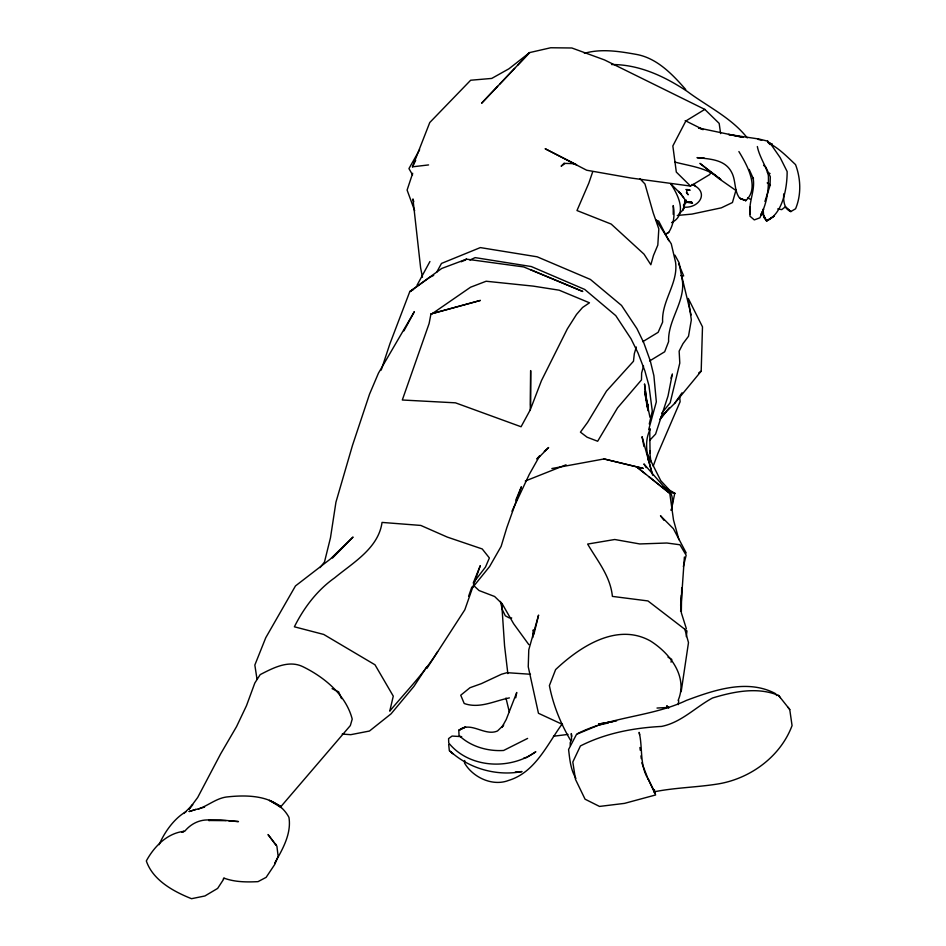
<?xml version="1.0" encoding="UTF-8"?>
<svg xmlns="http://www.w3.org/2000/svg" width="946" height="946" viewBox="0 0 946 946"><rect width="100%" height="100%" fill="white"/><g stroke="black" fill="none" stroke-linecap="round" stroke-linejoin="round"><path stroke-width="1.42" d="M530.611 405.302L530.659 370.584L530.268 409.855L521.069 426.752L455.464 402.83L402.31 400.004L429.106 323.567L430.95 313.954L480.296 300.45L430.95 313.954M652.669 475.247C648.779 460.276 642.795 444.726 649.973 429.744L649.713 428.384L650.091 454.943L650.954 462.18M681.699 587.809L681.321 612.748L686.347 628.664M660.923 417.032L674.522 403.528L701.187 371.175L702.488 326.855L688.286 298.451L691.337 319.843L688.511 336.268L682.977 343.658L679.145 351.132L679.796 363.075L670.182 402.748L661.585 413.414M532.858 637.533L533.213 629.906L534.265 632.661M763.15 209.149L763.706 217.202L766.579 220.938C783.016 213.619 787.19 187.391 787.143 171.545L780.178 157.639L771.144 144.62L767.549 141.12L758.81 138.991L728.538 134.462L743.189 137.336L698.609 127.982L703.221 129.614L685.2 120.639M680.635 605.44L681.25 595.152M680.623 611.341L684.396 557.005M464.699 760.513L464.486 762.961C472.764 777.34 492.499 786.741 508.652 780.415C535.152 772.326 546.93 744.916 562.019 724.151M686.299 636.623L686.962 630.923L647.939 600.935L612.393 596.394C610.418 576.173 597.411 560.848 587.643 544.068L614.746 539.504L639.756 543.95L666.883 543.016L679.938 544.766L686.146 555.231L683.343 566.63M678.235 704.628L678.72 700.655M681.179 691.656L688.487 642.618L684.857 629.279M672.346 373.93L668.03 395.996L655.59 434.072L649.559 440.493M515.736 697.805L516.741 692.484L506.24 719.492L501.806 727.415M671.246 510.166C673.635 501.877 673.422 489.744 663.229 487.072M671.258 510.379L674.77 493.256L669.508 490.099L660.769 480.71L646.875 452.968M648.01 460.028L648.625 457.379M649.547 453.418L650.15 450.769M649.275 424.009L652.291 411.12L648.932 385.59L644.9 370.974L637.959 352.846L631.029 338.798L615.787 315.657L584.734 289.452L531.309 266.547L475.152 257.619L469.89 260.032M533.828 634.624L538.593 615.077L528.779 649.796L528.246 666.764L538.451 713.272L562.539 724.447M736.083 189.779L732.452 202.527L721.349 207.836L691.904 214.103L677.265 215.452M678.128 700.442C688.25 676.627 669.863 653.213 650.47 640.998C617.029 622.232 579.91 646.65 555.621 669.579L549.401 685.59C553.185 705.148 560.671 723.678 570.816 740.742M647.442 406.957L648.14 404.214L647.667 408.672L644.51 383.934L647.975 410.741M671.045 662.165L671.766 659.409L668.018 657.151M648.649 429.756L656.335 401.849L653.887 375.668L650.292 360.875L643.765 342.736L636.942 328.652L621.534 305.44L590.387 279.437L537.151 256.804L480.332 247.592L441.486 263.426L436.626 272.342M159.105 844.695C164.58 832.042 174.206 818.337 186.386 811.432M764.924 201.486L770.032 185.57L770.316 176.784L765.811 167.123L763.599 165.325M670.986 378.152L671.897 375.337M381.203 370.087L389.906 343.788L409.772 291.64L441.711 268.463L466.52 259.169L523.67 266.926L582.783 291.486L530.682 269.728M412.681 173.272L407.099 190.075L414.667 210.721M592.669 171.876L588.802 183.157L576.989 210.544L611.187 224.072L644.013 254.143L650.848 264.75L653.45 255.515L657.813 245.097L658.818 228.885L653.213 212.874L644.959 183.973L639.886 178.64M468.601 596.276L471.841 587.017M636.291 347.005L634.317 353.733L633.477 361.266L606.481 391.1L587.643 422.306L580.442 432.145L587.088 437.206L597.659 441.25L617.561 407.844L641.471 379.914L641.636 372.984L643.552 366.078M653.213 466.13L657.73 453.784L680.115 401.743L679.736 397.344M428.573 164.923L412.468 166.827L429.768 122.519L470.659 80.233L491.731 78.423L508.948 68.786L529.654 52.574L550.69 47.761L571.845 47.986L604.482 59.917L704.805 109.393L719.173 123.394L720.627 133.599M530.268 409.855L541.455 380.635L567.316 328.936L576.504 314.462L582.547 307.497L589.476 302.803L559.145 290.186L533.237 286.118L486.138 281.246L470.552 287.217L432.216 313.67M515.771 500.15L521.364 486.788L506.784 527.762L501.132 546.386L489.614 566.524L471.747 588.613M511.975 511.218L529.263 474.443L539.74 455.783L536.772 458.893M412.468 166.827L415.672 160.406M429.933 261.522L417.044 285.219M711.037 172.054L709.713 174.549L690.509 186.066L631.077 178.037L586.697 170.233L545.144 148.735L576.611 164.77L572.153 163.599L565.235 163.398L561.144 166.177L564.289 163.067M403.93 330.875L414.36 311.648L378.471 373.114L369.519 394.198L352.48 445.412L335.948 502.149L330.461 537.86L324.49 561.995L320.067 567.612M665.464 234.383L668.727 232.361C673.777 224.521 675.042 214.647 673.221 205.566L673.233 214.411M419.634 149.728L408.944 168.589L412.551 174.868M223.504 879.425L217.639 888.412L204.904 895.968L191.541 898.7C173.532 891.522 152.862 880.277 146.323 860.931C154.186 846.481 167.229 833.13 184.056 831.333L182.188 831.924M223.895 878.113L223.303 879.071L224.131 878.172C234.915 882.145 246.693 882.216 258.033 881.637L266.145 877.344L274.789 864.384L278.136 856.26L276.894 846.138L268.037 834.549L275.865 844.967L275.523 843.832M684.632 202.385L686.134 200.02L684.478 202.006M426.894 668.408L464.817 609.803L480.284 565.673L473.225 583.055L485.499 567.044L489.378 557.963L482.224 548.952L447.292 537.091L420.793 525.432L382.042 522.417C378.412 548.302 353.118 562.574 334.659 577.852C317.17 590.186 303.843 607.805 294.383 626.796L323.733 634.447L375.006 664.802L393.276 696.138L389.752 711.156C405.952 691.585 424.175 673.221 437.631 651.569M426.693 666.918L413.946 686.382L391.065 713.84L369.46 731.033L350.777 734.675L342.192 734.072M274.659 863.19C282.499 849.484 291.616 833.781 288.944 817.344C277.344 795.692 249.898 794.534 228.258 796.816C216.764 797.596 208.215 805.921 197.655 809.173L204.573 807.08M674.522 403.528L682.019 392.815M501.995 727.379L503.662 725.026L497.513 730.962C484.659 736.686 470.552 720.545 458.798 730.347L459.047 735.444C470.67 746.607 487.71 751.467 503.603 750.474L527.62 738.412M659.882 419.516L666.138 411.711M660.095 419.232L669.271 407.726M280.394 807.21L350.339 725.57L352.219 719.114C346.023 695.097 324.691 677.419 303.158 666.824C288.66 659.575 273.146 667.982 260.197 674.616L254.829 683.012L246.492 705.669L236.547 726.611L220.655 753.856L197.69 797.478L189.023 809.161L192.712 804.632L183.938 813.489M497.62 86.346L481.609 103.22L529.654 52.574L517.639 65.239M499.618 84.229L514.636 68.396M332.424 558.093L353.047 537.044L330.414 559.003L295.471 585.929L265.767 637.71L254.841 665.05L257.016 679.228M671.542 222.665C687.86 214.707 678.164 194.616 670.643 183.737L680.777 193.847L684.727 199.251L684.904 203.626L683.237 209.764L678.968 213.867M537.352 458.905L548.633 447.529L544.293 451.384M785.239 206.914L781.751 209.622L777.73 208.912M698.763 372.854L701.187 371.175M684.017 204.029L686.891 202.231L691.857 202.113L686.453 202.196L692.543 203.248L690.142 201.924M666.209 233.922L668.727 232.361M704.805 109.393L685.85 120.97L672.843 145.944L676.319 172.089L690.509 186.066M413.556 289.476L409.772 291.64L429.756 277.32L433.694 275.381M463.989 260.611L466.52 259.169L461.27 261.77M649.606 360.982L664.683 351.77L668.609 341.624C667.758 320.28 684.691 302.72 682.504 281.482L679.122 262.811L674.924 255.148M642.748 341.695L658.144 332.33L662.638 322.066C661.384 300.863 678.448 283.256 675.562 262.231L671.27 243.843L656.24 220.264M577.592 733.871L597.375 725.641M525.29 481.017L566.039 464.805M684.277 207.198C699.886 208.132 709.618 191.6 691.999 184.446M598.688 725.097L608.349 722.945M584.368 53.319C601.372 48.435 619.192 51.356 636.244 54.383C657.032 58.061 672.405 74.344 685.732 89.503M182.673 831.912L181.88 832.066L184.813 831.167C190.394 824.427 198.175 820.135 207.02 819.934L220.69 819.946L238.475 821.577L228.826 820.856M551.861 468.53L604.033 458.952L643.197 468.4L604.033 458.952M616.603 720.899L598.522 724.068L612.701 721.692M509.409 697.9C494.486 700.832 479.598 708.992 464.214 703.505L460.737 695.215L469.985 687.718L481.396 683.627L501.486 674.238L507.068 672.677L530.481 674.262M553.457 736.248L568.002 734.415M209.906 820.359L208.652 820.489L226.07 820.655M515.334 772.007L522.038 771.569C496.697 776.394 469.275 768.649 450.343 751.337L452.294 753.051M524.119 757.722L526.52 757.58L535.826 751.751C510.131 770.269 469.299 768.448 448.735 742.988L448.581 738.601L452.07 736.059L461.672 736.65M657.009 708.046L668.751 707.407M685.874 189.507L690.119 190.241L687.186 189.519L686.619 192.251L688.168 194.781L686.418 192.606M704.344 158.159L696.989 157.639C709.512 158.999 724.967 159.342 731.565 172.196C736.071 180.343 733.942 190.773 739.666 198.222L745.767 200.611C760.04 187.686 746.914 164.829 738.897 151.561M611.542 64.541C639.165 64.363 664.79 76.437 687.316 91.466C707.442 106.508 731.53 117.812 747.257 137.903M511.715 617.963L508.853 617.714L505.33 615.799L502.373 609.792L500.434 601.42M680.86 275.641L683.674 275.972L678.589 263.733M674.699 162.026C690.615 166.248 707.904 167.785 720.781 179.504L718.475 177.6M758.101 139.334L761.707 140.327M653.426 789.472L654.857 793.398L654.384 789.685L654.088 791.837C674.628 787.687 695.748 787.391 716.453 784.199C749.338 779.362 780.296 757.143 792.062 725.606L789.744 709.5L778.582 695.44C757.616 686.607 733.505 691.644 712.504 698.006C695.322 707.277 681.226 722.531 661.526 726.422C633.583 727.9 605.606 733.15 580.43 745.945L572.815 762.027L575.487 779.398L585.066 799.193L599.504 806.43L624.49 803.379L655.637 794.959L647.714 778.05L654.206 791.033M768.471 142.964C778.688 147.954 787.202 156.788 795.551 164.628C800.848 178.711 801.416 194.817 795.574 208.782L790.844 211.549C783.808 209.042 783.383 200.209 783.714 193.883M767.443 172.621L770.056 173.532M656.11 220.193L658.7 221.128L668.787 240.722M768.306 142.763L772.362 144.324L767.75 142.066M747.647 197.939L750.237 199.18M332.081 688.653L338.656 691.857L341.53 698.609M767.182 182.885L770.434 185.049M736.023 190.548L718.369 178.226L699.945 163.374L716.157 175.814M645.562 474.029L636.339 466.65L669.78 493.374L673.505 520.004L678.944 539.728M649.027 476.796L669.78 493.374L643.907 463.93L646.201 467.608M668.928 707.679L666.693 705.799L668.68 707.856M453.264 754.009L449.326 750.686L448.7 744.561M473.71 585.562L479.066 590.541L494.604 596.488L502.208 603.832L513.619 623.71L528.885 644.699M680.777 193.847L678.684 191.364L683.615 197.596M789.744 709.5L787.923 707.206M778.582 695.44L780.391 697.734M776.843 695.558L775.164 693.442C747.08 678.755 713.982 690.131 686.441 700.395C651.451 717.009 611.081 716.299 576.67 734.084L568.581 749.492C569.788 759.39 570.568 769.654 575.925 778.345M664.009 520.324L660.485 515.759L673.398 528.708L686.217 552.996M770.079 144.596L767.549 141.12L769.063 143.579M694.198 184.08L695.428 186.516M749.173 169.452L753.465 178.948L753.016 177.659C755.641 190.075 748.274 201.876 750.202 214.21L750.095 207.044L749.965 216.161L754.293 219.921L759.898 217.805L763.623 209.279L760.667 215.18C767.052 203.213 768.897 188.881 768.365 175.436C765.787 165.361 759.319 156.729 757.344 146.535M641.802 762.831L647.218 776.784M648.495 779.599C639.224 765.255 642.973 747.766 639.141 732.37L639.626 734.758M509.267 711.747L505.968 698.053M413.78 201.746L412.929 198.944L420.639 268.002L422.484 277.237M651.971 472.894L642.05 436.674L643.954 446.512M681.865 276.646L691.1 314.983M649.973 417.316L644.64 391.49L647.182 406.662M571.822 736.295L571.301 733.552L571.585 739.559L570.213 742.693L570.249 745.483M639.922 747.494L640.265 750.284M640.95 755.854L641.282 758.645M507.848 673.611L504.573 645.917L501.699 603.312M683.639 207.576L683.237 209.764L684.455 204.442L683.639 207.576M774.277 216.019L766.579 220.938L762.914 214.139L766.579 220.938L774.277 216.019M464.084 727.545L458.798 730.347L465.598 727.025L464.084 727.545M196.236 809.327L189.2 811.502L196.236 809.327M674.77 493.256L670.241 491.979L674.77 493.256M745.767 200.611L739.666 198.222L745.767 200.611M279.921 805.815L269.421 800.363L281.151 807.553L279.921 805.815M790.844 211.549L785.499 207.068L790.844 211.549M683.769 207.73L683.591 204.774L683.769 207.73"/></g></svg>
